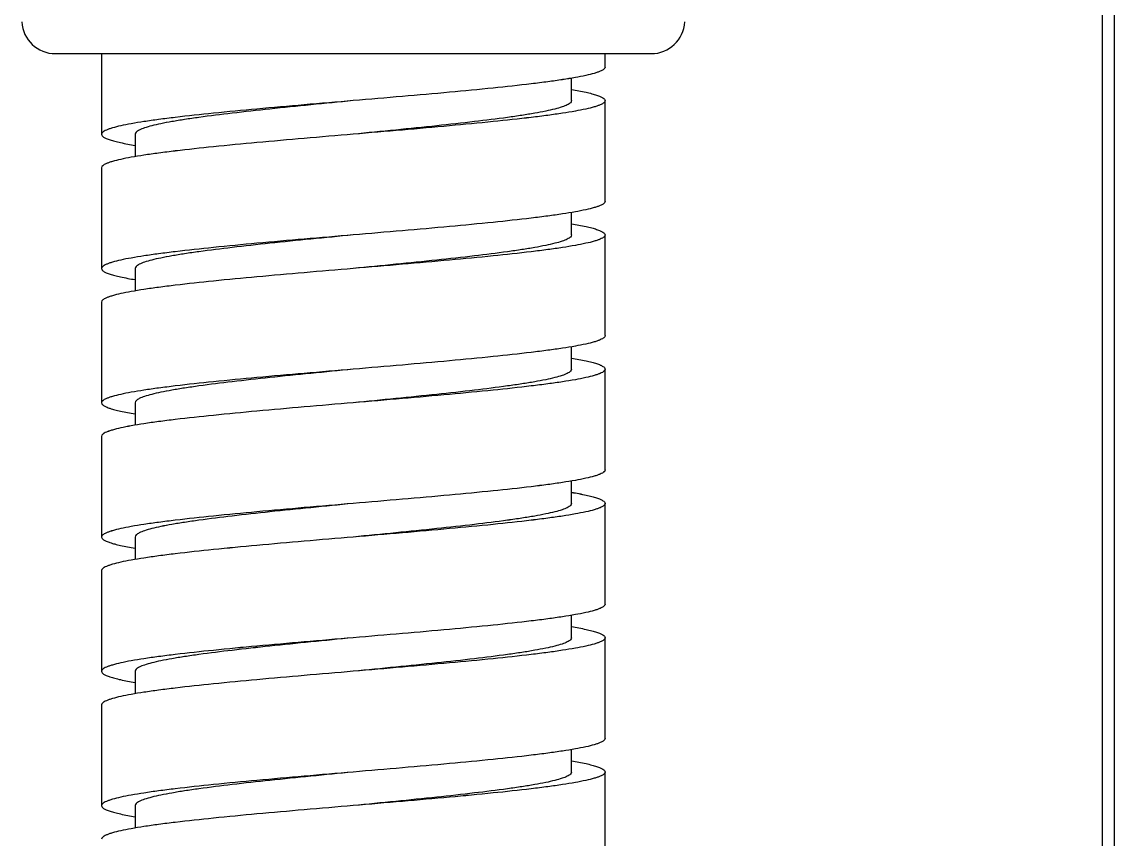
# Model space of a CAD drawing. Header units: millimetres. Extents: x 1236 to 1656, y -100 to 494.
# Drawn here: x 1543.53 to 1550.03, y 101.77 to 106.64 of the extents above; entities that cross this region are included whole.
import ezdxf

# ---------------------------------------------------------------- set-up
doc = ezdxf.new("R2010")
doc.units = ezdxf.units.MM
doc.header["$LTSCALE"] = 0.1

msp = doc.modelspace()

# ---------------------------------------------------------------- linework, layer by layer
for p, q in [((1549.9625, 110.2696), (1549.9625, 73.8794)), ((1550.0334, 110.2982), (1550.0334, 73.8815)), ((1543.7257, 106.4461), (1547.2754, 106.4461)), ((1543.7257, 106.4461), (1547.2754, 106.4461)), ((1544.0005, 106.4461), (1544.0005, 105.9661)), ((1544.0005, 106.4461), (1544.0005, 105.9661)), ((1547.0006, 106.3661), (1547.0006, 106.4461)), ((1547.0006, 106.3661), (1547.0006, 106.4461)), ((1546.8006, 106.1661), (1546.8006, 106.2998)), ((1546.8006, 106.1661), (1546.8006, 106.2998)), ((1547.0006, 105.5661), (1547.0006, 106.1661)), ((1547.0006, 105.5661), (1547.0006, 106.1661)), ((1544.2005, 105.9661), (1544.2005, 105.8324)), ((1544.2005, 105.9661), (1544.2005, 105.8324)), ((1544.0005, 105.7661), (1544.0005, 105.1661)), ((1544.0005, 105.7661), (1544.0005, 105.1661)), ((1546.8006, 105.3661), (1546.8006, 105.4998)), ((1546.8006, 105.3661), (1546.8006, 105.4998)), ((1547.0006, 104.7661), (1547.0006, 105.3661)), ((1547.0006, 104.7661), (1547.0006, 105.3661)), ((1544.2005, 105.1661), (1544.2005, 105.0324)), ((1544.2005, 105.1661), (1544.2005, 105.0324)), ((1544.0005, 104.9661), (1544.0005, 104.3661)), ((1544.0005, 104.9661), (1544.0005, 104.3661)), ((1546.8006, 104.5661), (1546.8006, 104.6998)), ((1546.8006, 104.5661), (1546.8006, 104.6998)), ((1547.0006, 103.9661), (1547.0006, 104.5661)), ((1547.0006, 103.9661), (1547.0006, 104.5661)), ((1544.2005, 104.3661), (1544.2005, 104.2325)), ((1544.2005, 104.3661), (1544.2005, 104.2325)), ((1544.0005, 104.1661), (1544.0005, 103.5661)), ((1544.0005, 104.1661), (1544.0005, 103.5661)), ((1546.8006, 103.7661), (1546.8006, 103.8997)), ((1546.8006, 103.7661), (1546.8006, 103.8997)), ((1547.0006, 103.1661), (1547.0006, 103.7661)), ((1547.0006, 103.1661), (1547.0006, 103.7661)), ((1544.2005, 103.5661), (1544.2005, 103.4325)), ((1544.2005, 103.5661), (1544.2005, 103.4325)), ((1544.0005, 103.3661), (1544.0005, 102.7661)), ((1544.0005, 103.3661), (1544.0005, 102.7661)), ((1546.8006, 102.9661), (1546.8006, 103.0996)), ((1546.8006, 102.9661), (1546.8006, 103.0996)), ((1547.0006, 102.366), (1547.0006, 102.9661)), ((1547.0006, 102.3661), (1547.0006, 102.9661)), ((1544.2005, 102.7661), (1544.2005, 102.6324)), ((1544.2005, 102.7661), (1544.2005, 102.6324)), ((1544.0005, 102.5661), (1544.0005, 101.9661)), ((1544.0005, 102.566), (1544.0005, 101.966)), ((1546.8006, 102.166), (1546.8006, 102.2997)), ((1546.8006, 102.1661), (1546.8006, 102.2997)), ((1547.0006, 101.566), (1547.0006, 102.1661)), ((1547.0006, 101.566), (1547.0006, 102.166)), ((1544.2005, 101.9661), (1544.2005, 101.8323)), ((1544.2005, 101.966), (1544.2005, 101.8323))]:
    msp.add_line(p, q)
for centre, start, end in [((1543.7257, 106.6461), 183, 270), ((1543.7257, 106.6461), 183, 270), ((1547.2754, 106.6461), 270, 357), ((1547.2754, 106.6461), 270, 357)]:
    msp.add_arc(centre, 0.2, start, end)
for points, knots in [([(1547.0006, 106.3661), (1547.0006, 106.3613), (1546.9945, 106.3537), (1546.9836, 106.3467), (1546.9708, 106.3405), (1546.9547, 106.3343), (1546.9263, 106.3255), (1546.8823, 106.3148), (1546.8194, 106.3025), (1546.7439, 106.2902), (1546.6565, 106.2779), (1546.5186, 106.2606), (1546.3234, 106.2395), (1546.0673, 106.2151), (1545.7895, 106.1907), (1545.5981, 106.1744), (1545.5006, 106.1661)], [0, 0, 0, 0, 0.009478, 0.016679, 0.025906, 0.037267, 0.050798, 0.084376, 0.126509, 0.176871, 0.23503, 0.300455, 0.450603, 0.621669, 0.807156, 1, 1, 1, 1]), ([(1547.0006, 106.3661), (1547.0006, 106.3613), (1546.9945, 106.3537), (1546.9837, 106.3467), (1546.9709, 106.3405), (1546.9547, 106.3344), (1546.9263, 106.3255), (1546.8823, 106.3148), (1546.8194, 106.3025), (1546.7439, 106.2903), (1546.6565, 106.2779), (1546.5186, 106.2606), (1546.3234, 106.2396), (1546.0673, 106.2151), (1545.7895, 106.1907), (1545.5981, 106.1744), (1545.5006, 106.1661)], [0, 0, 0, 0, 0.009478, 0.016679, 0.025906, 0.037267, 0.050798, 0.084376, 0.126509, 0.176871, 0.23503, 0.300455, 0.450603, 0.621669, 0.807156, 1, 1, 1, 1]), ([(1546.801, 106.2326), (1546.8299, 106.2276), (1546.8702, 106.2202), (1546.9198, 106.2084), (1546.948, 106.2003), (1546.9706, 106.192), (1546.9885, 106.1834), (1547.0006, 106.1731), (1547.0006, 106.1661)], [0, 0, 0, 0, 0.408111, 0.572355, 0.709475, 0.819371, 0.902677, 1, 1, 1, 1]), ([(1546.801, 106.2326), (1546.8299, 106.2277), (1546.8702, 106.2202), (1546.9198, 106.2084), (1546.948, 106.2003), (1546.9706, 106.192), (1546.9885, 106.1834), (1547.0006, 106.1731), (1547.0006, 106.1661)], [0, 0, 0, 0, 0.408111, 0.572355, 0.709475, 0.819371, 0.902677, 1, 1, 1, 1]), ([(1545.5006, 106.1661), (1545.403, 106.1578), (1545.2116, 106.1416), (1544.9338, 106.1171), (1544.6777, 106.0927), (1544.4825, 106.0717), (1544.3447, 106.0544), (1544.2572, 106.042), (1544.1817, 106.0297), (1544.1189, 106.0175), (1544.0748, 106.0068), (1544.0465, 105.9979), (1544.0303, 105.9918), (1544.0175, 105.9856), (1544.0066, 105.9786), (1544.0005, 105.9709), (1544.0005, 105.9661)], [0, 0, 0, 0, 0.192844, 0.378332, 0.549397, 0.699546, 0.764969, 0.82313, 0.87349, 0.915624, 0.949202, 0.962734, 0.974093, 0.983319, 0.99052, 1, 1, 1, 1]), ([(1545.5006, 106.1661), (1545.403, 106.1579), (1545.2116, 106.1416), (1544.9338, 106.1171), (1544.6777, 106.0927), (1544.4826, 106.0717), (1544.3447, 106.0544), (1544.2572, 106.042), (1544.1817, 106.0297), (1544.1189, 106.0175), (1544.0748, 106.0068), (1544.0465, 105.9979), (1544.0303, 105.9918), (1544.0175, 105.9856), (1544.0067, 105.9786), (1544.0005, 105.9709), (1544.0005, 105.9661)], [0, 0, 0, 0, 0.192844, 0.378332, 0.549397, 0.699546, 0.764969, 0.82313, 0.87349, 0.915624, 0.949202, 0.962734, 0.974093, 0.983319, 0.99052, 1, 1, 1, 1]), ([(1545.5006, 106.1661), (1545.416, 106.1578), (1545.2501, 106.1416), (1545.0093, 106.1171), (1544.7874, 106.0927), (1544.6182, 106.0716), (1544.4987, 106.0543), (1544.4229, 106.042), (1544.3575, 106.0297), (1544.303, 106.0175), (1544.2599, 106.0053), (1544.2316, 105.9947), (1544.2152, 105.9855), (1544.2055, 105.9783), (1544.2005, 105.9708), (1544.2005, 105.9661)], [0, 0, 0, 0, 0.192224, 0.377133, 0.547704, 0.697485, 0.762794, 0.820884, 0.871248, 0.913454, 0.947218, 0.972426, 0.981911, 0.989457, 1, 1, 1, 1]), ([(1545.5006, 106.1661), (1545.416, 106.1579), (1545.2502, 106.1416), (1545.0093, 106.1171), (1544.7874, 106.0927), (1544.6182, 106.0717), (1544.4988, 106.0544), (1544.423, 106.042), (1544.3575, 106.0297), (1544.303, 106.0175), (1544.26, 106.0053), (1544.2316, 105.9947), (1544.2152, 105.9855), (1544.2055, 105.9783), (1544.2006, 105.9708), (1544.2005, 105.9661)], [0, 0, 0, 0, 0.192224, 0.377133, 0.547704, 0.697485, 0.762794, 0.820884, 0.871248, 0.913454, 0.947218, 0.972426, 0.981911, 0.989457, 1, 1, 1, 1]), ([(1547.0006, 106.1661), (1547.0006, 106.1613), (1546.9945, 106.1536), (1546.9836, 106.1467), (1546.9708, 106.1405), (1546.9547, 106.1343), (1546.9263, 106.1254), (1546.8823, 106.1148), (1546.8194, 106.1025), (1546.7439, 106.0902), (1546.6565, 106.0779), (1546.5186, 106.0606), (1546.3234, 106.0395), (1546.0673, 106.0151), (1545.7895, 105.9906), (1545.5981, 105.9744), (1545.5006, 105.9661)], [0, 0, 0, 0, 0.009478, 0.01668, 0.025909, 0.037267, 0.050796, 0.084378, 0.126508, 0.176873, 0.235029, 0.300456, 0.450603, 0.621668, 0.807156, 1, 1, 1, 1]), ([(1546.8006, 106.1661), (1546.8006, 106.1615), (1546.7956, 106.1539), (1546.786, 106.1467), (1546.7696, 106.1375), (1546.7412, 106.1269), (1546.6981, 106.1148), (1546.6436, 106.1026), (1546.5782, 106.0902), (1546.5024, 106.0779), (1546.3829, 106.0606), (1546.2138, 106.0396), (1545.9918, 106.0151), (1545.751, 105.9906), (1545.5851, 105.9744), (1545.5006, 105.9661)], [0, 0, 0, 0, 0.010546, 0.01809, 0.027572, 0.052785, 0.086544, 0.128755, 0.179114, 0.237209, 0.302514, 0.452296, 0.622867, 0.807776, 1, 1, 1, 1]), ([(1547.0006, 106.1661), (1547.0006, 106.1613), (1546.9945, 106.1536), (1546.9836, 106.1467), (1546.9709, 106.1405), (1546.9547, 106.1344), (1546.9263, 106.1255), (1546.8823, 106.1148), (1546.8194, 106.1025), (1546.7439, 106.0903), (1546.6565, 106.0779), (1546.5186, 106.0606), (1546.3234, 106.0396), (1546.0673, 106.0151), (1545.7895, 105.9907), (1545.5981, 105.9744), (1545.5006, 105.9661)], [0, 0, 0, 0, 0.009478, 0.01668, 0.025909, 0.037267, 0.050796, 0.084378, 0.126508, 0.176873, 0.235029, 0.300456, 0.450603, 0.621668, 0.807156, 1, 1, 1, 1]), ([(1546.8006, 106.1661), (1546.8006, 106.1615), (1546.7956, 106.1539), (1546.786, 106.1467), (1546.7696, 106.1376), (1546.7412, 106.1269), (1546.6981, 106.1148), (1546.6436, 106.1026), (1546.5782, 106.0903), (1546.5024, 106.0779), (1546.3829, 106.0606), (1546.2138, 106.0396), (1545.9918, 106.0151), (1545.751, 105.9907), (1545.5851, 105.9744), (1545.5006, 105.9661)], [0, 0, 0, 0, 0.010546, 0.01809, 0.027572, 0.052785, 0.086544, 0.128755, 0.179114, 0.237209, 0.302514, 0.452296, 0.622867, 0.807776, 1, 1, 1, 1]), ([(1544.0005, 105.9661), (1544.0005, 105.9591), (1544.0126, 105.9489), (1544.0306, 105.9403), (1544.0531, 105.932), (1544.0813, 105.9239), (1544.1308, 105.9121), (1544.1712, 105.9046), (1544.2, 105.8997)], [0, 0, 0, 0, 0.097335, 0.180651, 0.290566, 0.427652, 0.591913, 1, 1, 1, 1]), ([(1545.5006, 105.9661), (1545.403, 105.9578), (1545.2116, 105.9416), (1544.9338, 105.9171), (1544.6777, 105.8927), (1544.4825, 105.8716), (1544.3447, 105.8543), (1544.2572, 105.842), (1544.1817, 105.8297), (1544.1189, 105.8175), (1544.0748, 105.8068), (1544.0465, 105.7979), (1544.0303, 105.7918), (1544.0175, 105.7855), (1544.0066, 105.7786), (1544.0005, 105.7709), (1544.0005, 105.7661)], [0, 0, 0, 0, 0.192844, 0.378332, 0.549397, 0.699544, 0.764971, 0.823127, 0.873492, 0.915622, 0.949204, 0.962733, 0.974091, 0.98332, 0.990522, 1, 1, 1, 1]), ([(1544.0005, 105.9661), (1544.0005, 105.9592), (1544.0126, 105.9489), (1544.0306, 105.9403), (1544.0531, 105.932), (1544.0813, 105.9239), (1544.1309, 105.9121), (1544.1712, 105.9046), (1544.2, 105.8997)], [0, 0, 0, 0, 0.097335, 0.180651, 0.290566, 0.427652, 0.591913, 1, 1, 1, 1]), ([(1545.5006, 105.9661), (1545.403, 105.9579), (1545.2116, 105.9416), (1544.9338, 105.9171), (1544.6777, 105.8927), (1544.4826, 105.8717), (1544.3447, 105.8544), (1544.2572, 105.842), (1544.1817, 105.8297), (1544.1189, 105.8175), (1544.0748, 105.8068), (1544.0465, 105.7979), (1544.0303, 105.7918), (1544.0175, 105.7856), (1544.0066, 105.7786), (1544.0005, 105.7709), (1544.0005, 105.7661)], [0, 0, 0, 0, 0.192844, 0.378332, 0.549397, 0.699544, 0.764971, 0.823127, 0.873492, 0.915622, 0.949204, 0.962733, 0.974091, 0.98332, 0.990522, 1, 1, 1, 1]), ([(1547.0006, 105.5661), (1547.0006, 105.5613), (1546.9945, 105.5536), (1546.9836, 105.5467), (1546.9708, 105.5404), (1546.9547, 105.5343), (1546.9263, 105.5254), (1546.8823, 105.5148), (1546.8194, 105.5025), (1546.7439, 105.4902), (1546.6565, 105.4779), (1546.5186, 105.4606), (1546.3234, 105.4395), (1546.0673, 105.4151), (1545.7895, 105.3906), (1545.5981, 105.3744), (1545.5006, 105.3661)], [0, 0, 0, 0, 0.009478, 0.01668, 0.025909, 0.037267, 0.050796, 0.084378, 0.126508, 0.176873, 0.235029, 0.300456, 0.450603, 0.621668, 0.807156, 1, 1, 1, 1]), ([(1547.0006, 105.5661), (1547.0006, 105.5613), (1546.9945, 105.5536), (1546.9836, 105.5467), (1546.9709, 105.5405), (1546.9547, 105.5343), (1546.9263, 105.5254), (1546.8823, 105.5148), (1546.8194, 105.5025), (1546.7439, 105.4902), (1546.6565, 105.4779), (1546.5186, 105.4606), (1546.3234, 105.4395), (1546.0673, 105.4151), (1545.7895, 105.3906), (1545.5981, 105.3744), (1545.5006, 105.3661)], [0, 0, 0, 0, 0.009478, 0.01668, 0.025909, 0.037267, 0.050796, 0.084378, 0.126508, 0.176873, 0.235029, 0.300456, 0.450603, 0.621668, 0.807156, 1, 1, 1, 1]), ([(1546.8011, 105.4325), (1546.83, 105.4276), (1546.8703, 105.4201), (1546.9198, 105.4083), (1546.948, 105.4003), (1546.9706, 105.392), (1546.9885, 105.3833), (1547.0006, 105.3731), (1547.0006, 105.3661)], [0, 0, 0, 0, 0.408087, 0.572348, 0.709434, 0.819349, 0.902665, 1, 1, 1, 1]), ([(1546.8011, 105.4325), (1546.83, 105.4276), (1546.8703, 105.4202), (1546.9198, 105.4083), (1546.948, 105.4003), (1546.9706, 105.392), (1546.9885, 105.3833), (1547.0006, 105.3731), (1547.0006, 105.3661)], [0, 0, 0, 0, 0.408087, 0.572348, 0.709434, 0.819349, 0.902665, 1, 1, 1, 1]), ([(1545.5006, 105.3661), (1545.403, 105.3578), (1545.2116, 105.3416), (1544.9338, 105.3171), (1544.6777, 105.2927), (1544.4825, 105.2716), (1544.3447, 105.2543), (1544.2572, 105.242), (1544.1817, 105.2297), (1544.1189, 105.2175), (1544.0748, 105.2068), (1544.0465, 105.1979), (1544.0303, 105.1918), (1544.0175, 105.1855), (1544.0066, 105.1786), (1544.0005, 105.1709), (1544.0005, 105.1661)], [0, 0, 0, 0, 0.192844, 0.378332, 0.549397, 0.699544, 0.764971, 0.823127, 0.873492, 0.915622, 0.949204, 0.962733, 0.974091, 0.98332, 0.990522, 1, 1, 1, 1]), ([(1545.5006, 105.3661), (1545.403, 105.3578), (1545.2116, 105.3416), (1544.9338, 105.3171), (1544.6777, 105.2927), (1544.4826, 105.2716), (1544.3447, 105.2543), (1544.2572, 105.242), (1544.1817, 105.2297), (1544.1189, 105.2175), (1544.0748, 105.2068), (1544.0465, 105.1979), (1544.0303, 105.1918), (1544.0175, 105.1855), (1544.0066, 105.1786), (1544.0005, 105.1709), (1544.0005, 105.1661)], [0, 0, 0, 0, 0.192844, 0.378332, 0.549397, 0.699544, 0.764971, 0.823127, 0.873492, 0.915622, 0.949204, 0.962733, 0.974091, 0.98332, 0.990522, 1, 1, 1, 1]), ([(1545.5006, 105.3661), (1545.416, 105.3578), (1545.2501, 105.3416), (1545.0093, 105.3171), (1544.7874, 105.2927), (1544.6182, 105.2716), (1544.4987, 105.2543), (1544.4229, 105.242), (1544.3575, 105.2297), (1544.303, 105.2175), (1544.2599, 105.2053), (1544.2316, 105.1947), (1544.2152, 105.1855), (1544.2055, 105.1783), (1544.2005, 105.1708), (1544.2005, 105.1661)], [0, 0, 0, 0, 0.192224, 0.377133, 0.547703, 0.697485, 0.762794, 0.820884, 0.871247, 0.913454, 0.947217, 0.972426, 0.981911, 0.989456, 1, 1, 1, 1]), ([(1545.5006, 105.3661), (1545.416, 105.3578), (1545.2502, 105.3416), (1545.0093, 105.3171), (1544.7874, 105.2927), (1544.6182, 105.2716), (1544.4988, 105.2543), (1544.423, 105.242), (1544.3575, 105.2297), (1544.303, 105.2175), (1544.26, 105.2053), (1544.2316, 105.1947), (1544.2152, 105.1855), (1544.2055, 105.1783), (1544.2006, 105.1708), (1544.2005, 105.1661)], [0, 0, 0, 0, 0.192224, 0.377133, 0.547703, 0.697485, 0.762794, 0.820884, 0.871247, 0.913454, 0.947217, 0.972426, 0.981911, 0.989456, 1, 1, 1, 1]), ([(1547.0006, 105.3661), (1547.0006, 105.3613), (1546.9945, 105.3536), (1546.9836, 105.3467), (1546.9708, 105.3404), (1546.9547, 105.3343), (1546.9263, 105.3254), (1546.8823, 105.3147), (1546.8194, 105.3025), (1546.7439, 105.2902), (1546.6565, 105.2779), (1546.5186, 105.2606), (1546.3234, 105.2395), (1546.0673, 105.2151), (1545.7895, 105.1906), (1545.5981, 105.1744), (1545.5006, 105.1661)], [0, 0, 0, 0, 0.00948, 0.016681, 0.025907, 0.037266, 0.050798, 0.084376, 0.12651, 0.17687, 0.235031, 0.300454, 0.450603, 0.621668, 0.807156, 1, 1, 1, 1]), ([(1546.8006, 105.3661), (1546.8006, 105.3614), (1546.7956, 105.3539), (1546.786, 105.3467), (1546.7696, 105.3375), (1546.7412, 105.3269), (1546.6981, 105.3147), (1546.6436, 105.3025), (1546.5782, 105.2902), (1546.5024, 105.2779), (1546.3829, 105.2606), (1546.2138, 105.2395), (1545.9918, 105.2151), (1545.751, 105.1906), (1545.5851, 105.1744), (1545.5006, 105.1661)], [0, 0, 0, 0, 0.010546, 0.018089, 0.027572, 0.052785, 0.086545, 0.128755, 0.179115, 0.237208, 0.302514, 0.452296, 0.622867, 0.807776, 1, 1, 1, 1]), ([(1547.0006, 105.3661), (1547.0006, 105.3613), (1546.9945, 105.3536), (1546.9836, 105.3467), (1546.9709, 105.3405), (1546.9547, 105.3343), (1546.9263, 105.3254), (1546.8823, 105.3148), (1546.8194, 105.3025), (1546.7439, 105.2902), (1546.6565, 105.2779), (1546.5186, 105.2606), (1546.3234, 105.2395), (1546.0673, 105.2151), (1545.7895, 105.1906), (1545.5981, 105.1744), (1545.5006, 105.1661)], [0, 0, 0, 0, 0.00948, 0.016681, 0.025907, 0.037266, 0.050798, 0.084376, 0.12651, 0.17687, 0.235031, 0.300454, 0.450603, 0.621668, 0.807156, 1, 1, 1, 1]), ([(1546.8006, 105.3661), (1546.8006, 105.3615), (1546.7956, 105.3539), (1546.786, 105.3467), (1546.7696, 105.3375), (1546.7412, 105.3269), (1546.6981, 105.3147), (1546.6436, 105.3025), (1546.5782, 105.2902), (1546.5024, 105.2779), (1546.3829, 105.2606), (1546.2138, 105.2395), (1545.9918, 105.2151), (1545.751, 105.1906), (1545.5851, 105.1744), (1545.5006, 105.1661)], [0, 0, 0, 0, 0.010546, 0.018089, 0.027572, 0.052785, 0.086545, 0.128755, 0.179115, 0.237208, 0.302514, 0.452296, 0.622867, 0.807776, 1, 1, 1, 1]), ([(1544.0005, 105.1661), (1544.0005, 105.1591), (1544.0126, 105.1489), (1544.0306, 105.1402), (1544.0531, 105.1319), (1544.0814, 105.1239), (1544.1309, 105.112), (1544.1713, 105.1046), (1544.2001, 105.0997)], [0, 0, 0, 0, 0.097323, 0.180629, 0.290525, 0.427645, 0.591889, 1, 1, 1, 1]), ([(1545.5006, 105.1661), (1545.403, 105.1578), (1545.2116, 105.1416), (1544.9338, 105.1171), (1544.6777, 105.0927), (1544.4825, 105.0716), (1544.3447, 105.0543), (1544.2572, 105.042), (1544.1817, 105.0297), (1544.1189, 105.0175), (1544.0748, 105.0068), (1544.0465, 104.9979), (1544.0303, 104.9918), (1544.0175, 104.9855), (1544.0066, 104.9786), (1544.0005, 104.9709), (1544.0005, 104.9661)], [0, 0, 0, 0, 0.192844, 0.378331, 0.549396, 0.699544, 0.76497, 0.823128, 0.87349, 0.915623, 0.949202, 0.962732, 0.974093, 0.98332, 0.990519, 1, 1, 1, 1]), ([(1544.0005, 105.1661), (1544.0005, 105.1591), (1544.0126, 105.1489), (1544.0306, 105.1402), (1544.0531, 105.1319), (1544.0814, 105.1239), (1544.1309, 105.1121), (1544.1713, 105.1046), (1544.2001, 105.0997)], [0, 0, 0, 0, 0.097323, 0.180629, 0.290525, 0.427645, 0.591889, 1, 1, 1, 1]), ([(1545.5006, 105.1661), (1545.403, 105.1578), (1545.2116, 105.1416), (1544.9338, 105.1171), (1544.6777, 105.0927), (1544.4826, 105.0716), (1544.3447, 105.0543), (1544.2572, 105.042), (1544.1817, 105.0297), (1544.1189, 105.0175), (1544.0748, 105.0068), (1544.0465, 104.9979), (1544.0303, 104.9918), (1544.0175, 104.9855), (1544.0067, 104.9786), (1544.0005, 104.9709), (1544.0005, 104.9661)], [0, 0, 0, 0, 0.192844, 0.378331, 0.549396, 0.699544, 0.76497, 0.823128, 0.87349, 0.915623, 0.949202, 0.962732, 0.974093, 0.98332, 0.990519, 1, 1, 1, 1]), ([(1547.0006, 104.7661), (1547.0006, 104.7613), (1546.9945, 104.7536), (1546.9836, 104.7467), (1546.9708, 104.7404), (1546.9547, 104.7343), (1546.9263, 104.7254), (1546.8823, 104.7147), (1546.8194, 104.7025), (1546.7439, 104.6902), (1546.6565, 104.6779), (1546.5186, 104.6606), (1546.3234, 104.6395), (1546.0673, 104.6151), (1545.7895, 104.5906), (1545.5981, 104.5744), (1545.5006, 104.5661)], [0, 0, 0, 0, 0.00948, 0.016681, 0.025907, 0.037266, 0.050798, 0.084376, 0.12651, 0.17687, 0.235031, 0.300454, 0.450603, 0.621668, 0.807156, 1, 1, 1, 1]), ([(1547.0006, 104.7661), (1547.0006, 104.7613), (1546.9945, 104.7536), (1546.9836, 104.7467), (1546.9709, 104.7404), (1546.9547, 104.7343), (1546.9263, 104.7254), (1546.8823, 104.7147), (1546.8194, 104.7025), (1546.7439, 104.6902), (1546.6565, 104.6779), (1546.5186, 104.6606), (1546.3234, 104.6395), (1546.0673, 104.6151), (1545.7895, 104.5906), (1545.5981, 104.5744), (1545.5006, 104.5661)], [0, 0, 0, 0, 0.00948, 0.016681, 0.025907, 0.037266, 0.050798, 0.084376, 0.12651, 0.17687, 0.235031, 0.300454, 0.450603, 0.621668, 0.807156, 1, 1, 1, 1]), ([(1546.8017, 104.6324), (1546.8305, 104.6275), (1546.8707, 104.6201), (1546.92, 104.6082), (1546.9482, 104.6002), (1546.9707, 104.5919), (1546.9886, 104.5833), (1547.0006, 104.5731), (1547.0006, 104.5661)], [0, 0, 0, 0, 0.40807, 0.57228, 0.709377, 0.819286, 0.902585, 1, 1, 1, 1]), ([(1546.8017, 104.6324), (1546.8305, 104.6275), (1546.8707, 104.6201), (1546.9201, 104.6083), (1546.9482, 104.6002), (1546.9707, 104.5919), (1546.9886, 104.5833), (1547.0006, 104.5731), (1547.0006, 104.5661)], [0, 0, 0, 0, 0.40807, 0.57228, 0.709377, 0.819286, 0.902585, 1, 1, 1, 1]), ([(1545.5006, 104.5661), (1545.403, 104.5578), (1545.2116, 104.5416), (1544.9338, 104.5171), (1544.6777, 104.4927), (1544.4825, 104.4716), (1544.3447, 104.4543), (1544.2572, 104.442), (1544.1817, 104.4297), (1544.1189, 104.4174), (1544.0748, 104.4068), (1544.0465, 104.3979), (1544.0303, 104.3918), (1544.0175, 104.3855), (1544.0066, 104.3786), (1544.0005, 104.3709), (1544.0005, 104.3661)], [0, 0, 0, 0, 0.192844, 0.378331, 0.549396, 0.699544, 0.76497, 0.823128, 0.87349, 0.915623, 0.949202, 0.962732, 0.974093, 0.98332, 0.990519, 1, 1, 1, 1]), ([(1545.5006, 104.5661), (1545.403, 104.5578), (1545.2116, 104.5416), (1544.9338, 104.5171), (1544.6777, 104.4927), (1544.4826, 104.4716), (1544.3447, 104.4543), (1544.2572, 104.442), (1544.1817, 104.4297), (1544.1189, 104.4175), (1544.0748, 104.4068), (1544.0465, 104.3979), (1544.0303, 104.3918), (1544.0175, 104.3855), (1544.0067, 104.3786), (1544.0005, 104.3709), (1544.0005, 104.3661)], [0, 0, 0, 0, 0.192844, 0.378331, 0.549396, 0.699544, 0.76497, 0.823128, 0.87349, 0.915623, 0.949202, 0.962732, 0.974093, 0.98332, 0.990519, 1, 1, 1, 1]), ([(1545.5006, 104.5661), (1545.416, 104.5578), (1545.2501, 104.5416), (1545.0093, 104.5171), (1544.7874, 104.4927), (1544.6182, 104.4716), (1544.4987, 104.4543), (1544.4229, 104.442), (1544.3575, 104.4297), (1544.303, 104.4175), (1544.2599, 104.4053), (1544.2316, 104.3947), (1544.2152, 104.3855), (1544.2055, 104.3783), (1544.2005, 104.3707), (1544.2005, 104.3661)], [0, 0, 0, 0, 0.192224, 0.377133, 0.547703, 0.697485, 0.762793, 0.820884, 0.871247, 0.913454, 0.947217, 0.972427, 0.981911, 0.989456, 1, 1, 1, 1]), ([(1545.5006, 104.5661), (1545.416, 104.5578), (1545.2502, 104.5416), (1545.0093, 104.5171), (1544.7874, 104.4927), (1544.6182, 104.4716), (1544.4988, 104.4543), (1544.423, 104.442), (1544.3575, 104.4297), (1544.303, 104.4175), (1544.26, 104.4053), (1544.2316, 104.3947), (1544.2152, 104.3855), (1544.2055, 104.3783), (1544.2006, 104.3708), (1544.2005, 104.3661)], [0, 0, 0, 0, 0.192224, 0.377133, 0.547703, 0.697485, 0.762793, 0.820884, 0.871247, 0.913454, 0.947217, 0.972427, 0.981911, 0.989456, 1, 1, 1, 1]), ([(1547.0006, 104.5661), (1547.0006, 104.5613), (1546.9945, 104.5536), (1546.9836, 104.5467), (1546.9708, 104.5404), (1546.9547, 104.5343), (1546.9263, 104.5254), (1546.8823, 104.5147), (1546.8194, 104.5025), (1546.7439, 104.4902), (1546.6565, 104.4779), (1546.5186, 104.4606), (1546.3234, 104.4395), (1546.0673, 104.4151), (1545.7895, 104.3906), (1545.5981, 104.3744), (1545.5006, 104.3661)], [0, 0, 0, 0, 0.009479, 0.016679, 0.025908, 0.037268, 0.050797, 0.084378, 0.126508, 0.176873, 0.235029, 0.300456, 0.450604, 0.621669, 0.807156, 1, 1, 1, 1]), ([(1546.8006, 104.5661), (1546.8006, 104.5614), (1546.7956, 104.5539), (1546.786, 104.5467), (1546.7696, 104.5375), (1546.7412, 104.5269), (1546.6981, 104.5147), (1546.6436, 104.5025), (1546.5782, 104.4902), (1546.5024, 104.4779), (1546.3829, 104.4606), (1546.2138, 104.4395), (1545.9918, 104.4151), (1545.751, 104.3906), (1545.5851, 104.3744), (1545.5006, 104.3661)], [0, 0, 0, 0, 0.010545, 0.018089, 0.027573, 0.052784, 0.086545, 0.128754, 0.179115, 0.237207, 0.302515, 0.452296, 0.622867, 0.807776, 1, 1, 1, 1]), ([(1547.0006, 104.5661), (1547.0006, 104.5613), (1546.9945, 104.5536), (1546.9837, 104.5467), (1546.9709, 104.5404), (1546.9547, 104.5343), (1546.9263, 104.5254), (1546.8823, 104.5147), (1546.8194, 104.5025), (1546.7439, 104.4902), (1546.6565, 104.4779), (1546.5186, 104.4606), (1546.3234, 104.4395), (1546.0673, 104.4151), (1545.7895, 104.3906), (1545.5981, 104.3744), (1545.5006, 104.3661)], [0, 0, 0, 0, 0.009479, 0.016679, 0.025908, 0.037268, 0.050797, 0.084378, 0.126508, 0.176873, 0.235029, 0.300456, 0.450604, 0.621669, 0.807156, 1, 1, 1, 1]), ([(1546.8006, 104.5661), (1546.8006, 104.5614), (1546.7956, 104.5539), (1546.786, 104.5467), (1546.7696, 104.5375), (1546.7412, 104.5269), (1546.6981, 104.5147), (1546.6436, 104.5025), (1546.5782, 104.4902), (1546.5024, 104.4779), (1546.3829, 104.4606), (1546.2138, 104.4395), (1545.9918, 104.4151), (1545.751, 104.3906), (1545.5851, 104.3744), (1545.5006, 104.3661)], [0, 0, 0, 0, 0.010545, 0.018089, 0.027573, 0.052784, 0.086545, 0.128754, 0.179115, 0.237207, 0.302515, 0.452296, 0.622867, 0.807776, 1, 1, 1, 1]), ([(1544.0005, 104.3661), (1544.0005, 104.3591), (1544.0125, 104.3489), (1544.0305, 104.3403), (1544.0529, 104.332), (1544.0811, 104.3239), (1544.1304, 104.3121), (1544.1707, 104.3047), (1544.1994, 104.2998)], [0, 0, 0, 0, 0.097415, 0.180718, 0.290638, 0.427718, 0.59194, 1, 1, 1, 1]), ([(1545.5006, 104.3661), (1545.403, 104.3578), (1545.2116, 104.3416), (1544.9338, 104.3171), (1544.6777, 104.2927), (1544.4825, 104.2716), (1544.3447, 104.2543), (1544.2572, 104.242), (1544.1817, 104.2297), (1544.1189, 104.2174), (1544.0748, 104.2068), (1544.0465, 104.1979), (1544.0303, 104.1917), (1544.0175, 104.1855), (1544.0066, 104.1786), (1544.0005, 104.1709), (1544.0005, 104.1661)], [0, 0, 0, 0, 0.192844, 0.378332, 0.549398, 0.699546, 0.76497, 0.823129, 0.873491, 0.915623, 0.949204, 0.962735, 0.974092, 0.983319, 0.990522, 1, 1, 1, 1]), ([(1544.0005, 104.3661), (1544.0005, 104.3591), (1544.0126, 104.3489), (1544.0305, 104.3403), (1544.0529, 104.332), (1544.0811, 104.3239), (1544.1305, 104.3121), (1544.1707, 104.3047), (1544.1994, 104.2998)], [0, 0, 0, 0, 0.097415, 0.180718, 0.290638, 0.427718, 0.59194, 1, 1, 1, 1]), ([(1545.5006, 104.3661), (1545.403, 104.3578), (1545.2116, 104.3416), (1544.9338, 104.3171), (1544.6777, 104.2927), (1544.4826, 104.2716), (1544.3447, 104.2543), (1544.2572, 104.242), (1544.1817, 104.2297), (1544.1189, 104.2175), (1544.0748, 104.2068), (1544.0465, 104.1979), (1544.0303, 104.1918), (1544.0175, 104.1855), (1544.0067, 104.1786), (1544.0005, 104.1709), (1544.0005, 104.1661)], [0, 0, 0, 0, 0.192844, 0.378332, 0.549398, 0.699546, 0.76497, 0.823129, 0.873491, 0.915623, 0.949204, 0.962735, 0.974092, 0.983319, 0.990522, 1, 1, 1, 1]), ([(1547.0006, 103.9661), (1547.0006, 103.9613), (1546.9945, 103.9536), (1546.9836, 103.9466), (1546.9708, 103.9404), (1546.9547, 103.9343), (1546.9263, 103.9254), (1546.8823, 103.9147), (1546.8194, 103.9025), (1546.7439, 103.8902), (1546.6565, 103.8778), (1546.5186, 103.8605), (1546.3234, 103.8395), (1546.0673, 103.8151), (1545.7895, 103.7906), (1545.5981, 103.7744), (1545.5006, 103.7661)], [0, 0, 0, 0, 0.009479, 0.016679, 0.025908, 0.037268, 0.050797, 0.084378, 0.126508, 0.176873, 0.235029, 0.300456, 0.450604, 0.621669, 0.807156, 1, 1, 1, 1]), ([(1547.0006, 103.9661), (1547.0006, 103.9613), (1546.9945, 103.9536), (1546.9837, 103.9467), (1546.9709, 103.9404), (1546.9547, 103.9343), (1546.9263, 103.9254), (1546.8823, 103.9147), (1546.8194, 103.9025), (1546.7439, 103.8902), (1546.6565, 103.8779), (1546.5186, 103.8606), (1546.3234, 103.8395), (1546.0673, 103.8151), (1545.7895, 103.7906), (1545.5981, 103.7744), (1545.5006, 103.7661)], [0, 0, 0, 0, 0.009479, 0.016679, 0.025908, 0.037268, 0.050797, 0.084378, 0.126508, 0.176873, 0.235029, 0.300456, 0.450604, 0.621669, 0.807156, 1, 1, 1, 1]), ([(1546.8019, 103.8323), (1546.8307, 103.8274), (1546.8708, 103.82), (1546.9201, 103.8082), (1546.9483, 103.8002), (1546.9707, 103.7919), (1546.9886, 103.7833), (1547.0006, 103.773), (1547.0006, 103.7661)], [0, 0, 0, 0, 0.408036, 0.57227, 0.709354, 0.819245, 0.902576, 1, 1, 1, 1]), ([(1546.802, 103.8324), (1546.8307, 103.8275), (1546.8708, 103.82), (1546.9201, 103.8082), (1546.9483, 103.8002), (1546.9707, 103.7919), (1546.9886, 103.7833), (1547.0006, 103.773), (1547.0006, 103.7661)], [0, 0, 0, 0, 0.408036, 0.57227, 0.709354, 0.819245, 0.902576, 1, 1, 1, 1]), ([(1545.5006, 103.7661), (1545.403, 103.7578), (1545.2116, 103.7415), (1544.9338, 103.7171), (1544.6777, 103.6926), (1544.4825, 103.6716), (1544.3447, 103.6543), (1544.2572, 103.642), (1544.1817, 103.6297), (1544.1189, 103.6174), (1544.0748, 103.6067), (1544.0465, 103.5978), (1544.0303, 103.5917), (1544.0175, 103.5855), (1544.0066, 103.5786), (1544.0005, 103.5709), (1544.0005, 103.5661)], [0, 0, 0, 0, 0.192844, 0.378332, 0.549398, 0.699546, 0.76497, 0.823129, 0.873491, 0.915623, 0.949204, 0.962735, 0.974092, 0.983319, 0.990522, 1, 1, 1, 1]), ([(1545.5006, 103.7661), (1545.403, 103.7578), (1545.2116, 103.7416), (1544.9338, 103.7171), (1544.6777, 103.6927), (1544.4826, 103.6716), (1544.3447, 103.6543), (1544.2572, 103.642), (1544.1817, 103.6297), (1544.1189, 103.6174), (1544.0748, 103.6068), (1544.0465, 103.5979), (1544.0303, 103.5917), (1544.0175, 103.5855), (1544.0067, 103.5786), (1544.0005, 103.5709), (1544.0005, 103.5661)], [0, 0, 0, 0, 0.192844, 0.378332, 0.549398, 0.699546, 0.76497, 0.823129, 0.873491, 0.915623, 0.949204, 0.962735, 0.974092, 0.983319, 0.990522, 1, 1, 1, 1]), ([(1545.5006, 103.7661), (1545.416, 103.7578), (1545.2501, 103.7415), (1545.0093, 103.7171), (1544.7874, 103.6926), (1544.6182, 103.6716), (1544.4987, 103.6543), (1544.4229, 103.6419), (1544.3575, 103.6296), (1544.303, 103.6174), (1544.2599, 103.6053), (1544.2316, 103.5946), (1544.2152, 103.5855), (1544.2055, 103.5783), (1544.2005, 103.5707), (1544.2005, 103.5661)], [0, 0, 0, 0, 0.192224, 0.377133, 0.547704, 0.697485, 0.762793, 0.820885, 0.871246, 0.913455, 0.947216, 0.972427, 0.981911, 0.989455, 1, 1, 1, 1]), ([(1545.5006, 103.7661), (1545.416, 103.7578), (1545.2502, 103.7416), (1545.0093, 103.7171), (1544.7874, 103.6927), (1544.6182, 103.6716), (1544.4988, 103.6543), (1544.423, 103.642), (1544.3575, 103.6297), (1544.303, 103.6175), (1544.26, 103.6053), (1544.2316, 103.5947), (1544.2152, 103.5855), (1544.2055, 103.5783), (1544.2005, 103.5707), (1544.2005, 103.5661)], [0, 0, 0, 0, 0.192224, 0.377133, 0.547704, 0.697485, 0.762793, 0.820885, 0.871246, 0.913455, 0.947216, 0.972427, 0.981911, 0.989455, 1, 1, 1, 1]), ([(1547.0006, 103.7661), (1547.0006, 103.7613), (1546.9945, 103.7536), (1546.9836, 103.7466), (1546.9708, 103.7404), (1546.9547, 103.7343), (1546.9263, 103.7254), (1546.8823, 103.7147), (1546.8194, 103.7025), (1546.7439, 103.6902), (1546.6565, 103.6778), (1546.5186, 103.6605), (1546.3234, 103.6395), (1546.0673, 103.6151), (1545.7895, 103.5906), (1545.5981, 103.5743), (1545.5006, 103.5661)], [0, 0, 0, 0, 0.009478, 0.016681, 0.025908, 0.037265, 0.050796, 0.084377, 0.126509, 0.176871, 0.23503, 0.300454, 0.450602, 0.621668, 0.807156, 1, 1, 1, 1]), ([(1546.8006, 103.7661), (1546.8006, 103.7614), (1546.7956, 103.7539), (1546.786, 103.7467), (1546.7696, 103.7375), (1546.7412, 103.7269), (1546.6981, 103.7147), (1546.6436, 103.7025), (1546.5782, 103.6902), (1546.5024, 103.6778), (1546.3829, 103.6605), (1546.2138, 103.6395), (1545.9918, 103.6151), (1545.751, 103.5906), (1545.5851, 103.5743), (1545.5006, 103.5661)], [0, 0, 0, 0, 0.010544, 0.018089, 0.027573, 0.052783, 0.086546, 0.128753, 0.179116, 0.237207, 0.302515, 0.452297, 0.622867, 0.807776, 1, 1, 1, 1]), ([(1547.0006, 103.7661), (1547.0006, 103.7613), (1546.9945, 103.7536), (1546.9836, 103.7467), (1546.9709, 103.7404), (1546.9547, 103.7343), (1546.9263, 103.7254), (1546.8823, 103.7147), (1546.8194, 103.7025), (1546.7439, 103.6902), (1546.6565, 103.6779), (1546.5186, 103.6606), (1546.3234, 103.6395), (1546.0673, 103.6151), (1545.7895, 103.5906), (1545.5981, 103.5744), (1545.5006, 103.5661)], [0, 0, 0, 0, 0.009478, 0.016681, 0.025908, 0.037265, 0.050796, 0.084377, 0.126509, 0.176871, 0.23503, 0.300454, 0.450602, 0.621668, 0.807156, 1, 1, 1, 1]), ([(1546.8006, 103.7661), (1546.8006, 103.7614), (1546.7956, 103.7539), (1546.786, 103.7467), (1546.7696, 103.7375), (1546.7412, 103.7269), (1546.6981, 103.7147), (1546.6436, 103.7025), (1546.5782, 103.6902), (1546.5024, 103.6779), (1546.3829, 103.6606), (1546.2138, 103.6395), (1545.9918, 103.6151), (1545.751, 103.5906), (1545.5851, 103.5744), (1545.5006, 103.5661)], [0, 0, 0, 0, 0.010544, 0.018089, 0.027573, 0.052783, 0.086546, 0.128753, 0.179116, 0.237207, 0.302515, 0.452297, 0.622867, 0.807776, 1, 1, 1, 1]), ([(1544.0005, 103.5661), (1544.0005, 103.5591), (1544.0125, 103.5489), (1544.0304, 103.5403), (1544.0529, 103.532), (1544.081, 103.5239), (1544.1303, 103.5121), (1544.1705, 103.5047), (1544.1992, 103.4998)], [0, 0, 0, 0, 0.097424, 0.180755, 0.290646, 0.42773, 0.591964, 1, 1, 1, 1]), ([(1545.5006, 103.5661), (1545.403, 103.5578), (1545.2116, 103.5415), (1544.9338, 103.5171), (1544.6777, 103.4926), (1544.4825, 103.4716), (1544.3447, 103.4543), (1544.2572, 103.4419), (1544.1817, 103.4297), (1544.1189, 103.4174), (1544.0748, 103.4067), (1544.0465, 103.3978), (1544.0303, 103.3917), (1544.0175, 103.3855), (1544.0066, 103.3785), (1544.0005, 103.3709), (1544.0005, 103.3661)], [0, 0, 0, 0, 0.192844, 0.378331, 0.549396, 0.699544, 0.764971, 0.823127, 0.873492, 0.915622, 0.949203, 0.962732, 0.974092, 0.983321, 0.990521, 1, 1, 1, 1]), ([(1544.0005, 103.5661), (1544.0005, 103.5591), (1544.0125, 103.5489), (1544.0304, 103.5403), (1544.0529, 103.532), (1544.081, 103.5239), (1544.1303, 103.5122), (1544.1705, 103.5047), (1544.1992, 103.4998)], [0, 0, 0, 0, 0.097424, 0.180755, 0.290646, 0.42773, 0.591964, 1, 1, 1, 1]), ([(1545.5006, 103.5661), (1545.403, 103.5578), (1545.2116, 103.5416), (1544.9338, 103.5171), (1544.6777, 103.4927), (1544.4826, 103.4716), (1544.3447, 103.4543), (1544.2572, 103.442), (1544.1817, 103.4297), (1544.1189, 103.4174), (1544.0748, 103.4068), (1544.0465, 103.3979), (1544.0303, 103.3917), (1544.0175, 103.3855), (1544.0067, 103.3786), (1544.0005, 103.3709), (1544.0005, 103.3661)], [0, 0, 0, 0, 0.192844, 0.378331, 0.549396, 0.699544, 0.764971, 0.823127, 0.873492, 0.915622, 0.949203, 0.962732, 0.974092, 0.983321, 0.990521, 1, 1, 1, 1]), ([(1547.0006, 103.1661), (1547.0006, 103.1612), (1546.9945, 103.1536), (1546.9836, 103.1466), (1546.9708, 103.1404), (1546.9547, 103.1343), (1546.9263, 103.1254), (1546.8823, 103.1147), (1546.8194, 103.1025), (1546.7439, 103.0902), (1546.6565, 103.0778), (1546.5186, 103.0605), (1546.3234, 103.0395), (1546.0673, 103.0151), (1545.7895, 102.9906), (1545.5981, 102.9743), (1545.5006, 102.9661)], [0, 0, 0, 0, 0.009478, 0.016681, 0.025908, 0.037265, 0.050796, 0.084377, 0.126509, 0.176871, 0.23503, 0.300454, 0.450602, 0.621668, 0.807156, 1, 1, 1, 1]), ([(1547.0006, 103.1661), (1547.0006, 103.1613), (1546.9945, 103.1536), (1546.9836, 103.1466), (1546.9709, 103.1404), (1546.9547, 103.1343), (1546.9263, 103.1254), (1546.8823, 103.1147), (1546.8194, 103.1025), (1546.7439, 103.0902), (1546.6565, 103.0778), (1546.5186, 103.0605), (1546.3234, 103.0395), (1546.0673, 103.0151), (1545.7895, 102.9906), (1545.5981, 102.9744), (1545.5006, 102.9661)], [0, 0, 0, 0, 0.009478, 0.016681, 0.025908, 0.037265, 0.050796, 0.084377, 0.126509, 0.176871, 0.23503, 0.300454, 0.450602, 0.621668, 0.807156, 1, 1, 1, 1]), ([(1546.8017, 103.0324), (1546.8305, 103.0275), (1546.8707, 103.02), (1546.92, 103.0082), (1546.9482, 103.0002), (1546.9707, 102.9919), (1546.9886, 102.9832), (1547.0006, 102.973), (1547.0006, 102.9661)], [0, 0, 0, 0, 0.40806, 0.572282, 0.709362, 0.819282, 0.902585, 1, 1, 1, 1]), ([(1546.8017, 103.0324), (1546.8305, 103.0275), (1546.8707, 103.02), (1546.9201, 103.0082), (1546.9482, 103.0002), (1546.9707, 102.9919), (1546.9886, 102.9833), (1547.0006, 102.973), (1547.0006, 102.9661)], [0, 0, 0, 0, 0.40806, 0.572282, 0.709362, 0.819282, 0.902585, 1, 1, 1, 1]), ([(1545.5006, 102.9661), (1545.403, 102.9578), (1545.2116, 102.9415), (1544.9338, 102.917), (1544.6777, 102.8926), (1544.4825, 102.8716), (1544.3447, 102.8543), (1544.2572, 102.8419), (1544.1817, 102.8296), (1544.1189, 102.8174), (1544.0748, 102.8067), (1544.0465, 102.7978), (1544.0303, 102.7917), (1544.0175, 102.7855), (1544.0066, 102.7785), (1544.0005, 102.7709), (1544.0005, 102.7661)], [0, 0, 0, 0, 0.192844, 0.378331, 0.549396, 0.699544, 0.764971, 0.823127, 0.873492, 0.915622, 0.949203, 0.962732, 0.974092, 0.983321, 0.990521, 1, 1, 1, 1]), ([(1545.5006, 102.9661), (1545.403, 102.9578), (1545.2116, 102.9415), (1544.9338, 102.9171), (1544.6777, 102.8926), (1544.4826, 102.8716), (1544.3447, 102.8543), (1544.2572, 102.842), (1544.1817, 102.8297), (1544.1189, 102.8174), (1544.0748, 102.8067), (1544.0465, 102.7978), (1544.0303, 102.7917), (1544.0175, 102.7855), (1544.0067, 102.7786), (1544.0005, 102.7709), (1544.0005, 102.7661)], [0, 0, 0, 0, 0.192844, 0.378331, 0.549396, 0.699544, 0.764971, 0.823127, 0.873492, 0.915622, 0.949203, 0.962732, 0.974092, 0.983321, 0.990521, 1, 1, 1, 1]), ([(1545.5006, 102.9661), (1545.416, 102.9578), (1545.2501, 102.9415), (1545.0093, 102.917), (1544.7874, 102.8926), (1544.6182, 102.8716), (1544.4987, 102.8543), (1544.4229, 102.8419), (1544.3575, 102.8296), (1544.303, 102.8174), (1544.2599, 102.8053), (1544.2316, 102.7946), (1544.2152, 102.7855), (1544.2055, 102.7783), (1544.2005, 102.7707), (1544.2005, 102.7661)], [0, 0, 0, 0, 0.192224, 0.377133, 0.547704, 0.697486, 0.762792, 0.820885, 0.871245, 0.913455, 0.947215, 0.972428, 0.981911, 0.989454, 1, 1, 1, 1]), ([(1545.5006, 102.9661), (1545.416, 102.9578), (1545.2502, 102.9415), (1545.0093, 102.9171), (1544.7874, 102.8926), (1544.6182, 102.8716), (1544.4988, 102.8543), (1544.423, 102.8419), (1544.3575, 102.8296), (1544.303, 102.8174), (1544.26, 102.8053), (1544.2316, 102.7946), (1544.2152, 102.7855), (1544.2055, 102.7783), (1544.2005, 102.7707), (1544.2005, 102.7661)], [0, 0, 0, 0, 0.192224, 0.377133, 0.547704, 0.697486, 0.762792, 0.820885, 0.871245, 0.913455, 0.947215, 0.972428, 0.981911, 0.989454, 1, 1, 1, 1]), ([(1547.0006, 102.9661), (1547.0006, 102.9612), (1546.9945, 102.9536), (1546.9836, 102.9466), (1546.9708, 102.9404), (1546.9547, 102.9343), (1546.9263, 102.9254), (1546.8823, 102.9147), (1546.8194, 102.9025), (1546.7439, 102.8902), (1546.6565, 102.8778), (1546.5186, 102.8605), (1546.3234, 102.8395), (1546.0673, 102.8151), (1545.7895, 102.7906), (1545.5981, 102.7743), (1545.5006, 102.7661)], [0, 0, 0, 0, 0.009481, 0.01668, 0.025907, 0.037268, 0.050798, 0.084377, 0.12651, 0.176872, 0.23503, 0.300456, 0.450604, 0.621669, 0.807156, 1, 1, 1, 1]), ([(1546.8006, 102.9661), (1546.8006, 102.9614), (1546.7956, 102.9538), (1546.786, 102.9467), (1546.7696, 102.9375), (1546.7412, 102.9268), (1546.6981, 102.9147), (1546.6436, 102.9025), (1546.5782, 102.8902), (1546.5024, 102.8778), (1546.3829, 102.8605), (1546.2138, 102.8395), (1545.9918, 102.8151), (1545.751, 102.7906), (1545.5851, 102.7743), (1545.5006, 102.7661)], [0, 0, 0, 0, 0.010544, 0.018089, 0.027574, 0.052783, 0.086546, 0.128753, 0.179116, 0.237206, 0.302515, 0.452297, 0.622867, 0.807776, 1, 1, 1, 1]), ([(1547.0006, 102.9661), (1547.0006, 102.9613), (1546.9945, 102.9536), (1546.9837, 102.9466), (1546.9709, 102.9404), (1546.9547, 102.9343), (1546.9263, 102.9254), (1546.8823, 102.9147), (1546.8194, 102.9025), (1546.7439, 102.8902), (1546.6565, 102.8778), (1546.5186, 102.8605), (1546.3234, 102.8395), (1546.0673, 102.8151), (1545.7895, 102.7906), (1545.5981, 102.7743), (1545.5006, 102.7661)], [0, 0, 0, 0, 0.009481, 0.01668, 0.025907, 0.037268, 0.050798, 0.084377, 0.12651, 0.176872, 0.23503, 0.300456, 0.450604, 0.621669, 0.807156, 1, 1, 1, 1]), ([(1546.8006, 102.9661), (1546.8006, 102.9614), (1546.7956, 102.9539), (1546.786, 102.9467), (1546.7696, 102.9375), (1546.7412, 102.9269), (1546.6981, 102.9147), (1546.6436, 102.9025), (1546.5782, 102.8902), (1546.5024, 102.8778), (1546.3829, 102.8605), (1546.2138, 102.8395), (1545.9918, 102.8151), (1545.751, 102.7906), (1545.5851, 102.7743), (1545.5006, 102.7661)], [0, 0, 0, 0, 0.010544, 0.018089, 0.027574, 0.052783, 0.086546, 0.128753, 0.179116, 0.237206, 0.302515, 0.452297, 0.622867, 0.807776, 1, 1, 1, 1]), ([(1544.0005, 102.7661), (1544.0005, 102.7591), (1544.0126, 102.7489), (1544.0305, 102.7402), (1544.0529, 102.7319), (1544.0811, 102.7239), (1544.1304, 102.7121), (1544.1707, 102.7046), (1544.1994, 102.6997)], [0, 0, 0, 0, 0.097415, 0.180714, 0.290623, 0.42772, 0.59193, 1, 1, 1, 1]), ([(1545.5006, 102.7661), (1545.403, 102.7578), (1545.2116, 102.7415), (1544.9338, 102.717), (1544.6777, 102.6926), (1544.4825, 102.6716), (1544.3447, 102.6543), (1544.2572, 102.6419), (1544.1817, 102.6296), (1544.1189, 102.6174), (1544.0748, 102.6067), (1544.0465, 102.5978), (1544.0303, 102.5917), (1544.0175, 102.5855), (1544.0066, 102.5785), (1544.0005, 102.5709), (1544.0005, 102.566)], [0, 0, 0, 0, 0.192844, 0.378332, 0.549397, 0.699546, 0.764969, 0.82313, 0.87349, 0.915624, 0.949202, 0.962734, 0.974093, 0.983319, 0.99052, 1, 1, 1, 1]), ([(1544.0005, 102.7661), (1544.0005, 102.7591), (1544.0126, 102.7489), (1544.0305, 102.7402), (1544.0529, 102.732), (1544.0811, 102.7239), (1544.1305, 102.7121), (1544.1707, 102.7047), (1544.1994, 102.6998)], [0, 0, 0, 0, 0.097415, 0.180714, 0.290623, 0.42772, 0.59193, 1, 1, 1, 1]), ([(1545.5006, 102.7661), (1545.403, 102.7578), (1545.2116, 102.7415), (1544.9338, 102.7171), (1544.6777, 102.6926), (1544.4826, 102.6716), (1544.3447, 102.6543), (1544.2572, 102.6419), (1544.1817, 102.6297), (1544.1189, 102.6174), (1544.0748, 102.6067), (1544.0465, 102.5978), (1544.0303, 102.5917), (1544.0175, 102.5855), (1544.0067, 102.5785), (1544.0005, 102.5709), (1544.0005, 102.5661)], [0, 0, 0, 0, 0.192844, 0.378332, 0.549397, 0.699546, 0.764969, 0.82313, 0.87349, 0.915624, 0.949202, 0.962734, 0.974093, 0.983319, 0.99052, 1, 1, 1, 1]), ([(1547.0006, 102.3661), (1547.0006, 102.3612), (1546.9945, 102.3536), (1546.9837, 102.3466), (1546.9709, 102.3404), (1546.9547, 102.3343), (1546.9263, 102.3254), (1546.8823, 102.3147), (1546.8194, 102.3025), (1546.7439, 102.2902), (1546.6565, 102.2778), (1546.5186, 102.2605), (1546.3234, 102.2395), (1546.0673, 102.2151), (1545.7895, 102.1906), (1545.5981, 102.1743), (1545.5006, 102.1661)], [0, 0, 0, 0, 0.009481, 0.01668, 0.025907, 0.037268, 0.050798, 0.084377, 0.12651, 0.176872, 0.23503, 0.300456, 0.450604, 0.621669, 0.807156, 1, 1, 1, 1]), ([(1547.0006, 102.366), (1547.0006, 102.3612), (1546.9945, 102.3536), (1546.9836, 102.3466), (1546.9708, 102.3404), (1546.9547, 102.3343), (1546.9263, 102.3254), (1546.8823, 102.3147), (1546.8194, 102.3024), (1546.7439, 102.2902), (1546.6565, 102.2778), (1546.5186, 102.2605), (1546.3234, 102.2395), (1546.0673, 102.215), (1545.7895, 102.1906), (1545.5981, 102.1743), (1545.5006, 102.166)], [0, 0, 0, 0, 0.009481, 0.01668, 0.025907, 0.037268, 0.050798, 0.084377, 0.12651, 0.176872, 0.23503, 0.300456, 0.450604, 0.621669, 0.807156, 1, 1, 1, 1]), ([(1546.801, 102.2325), (1546.8299, 102.2276), (1546.8702, 102.2201), (1546.9198, 102.2083), (1546.948, 102.2002), (1546.9706, 102.1919), (1546.9885, 102.1833), (1547.0006, 102.173), (1547.0006, 102.166)], [0, 0, 0, 0, 0.408111, 0.572355, 0.709475, 0.819371, 0.902677, 1, 1, 1, 1]), ([(1546.801, 102.2325), (1546.8299, 102.2276), (1546.8702, 102.2201), (1546.9198, 102.2083), (1546.948, 102.2002), (1546.9706, 102.1919), (1546.9885, 102.1833), (1547.0006, 102.173), (1547.0006, 102.1661)], [0, 0, 0, 0, 0.408111, 0.572355, 0.709475, 0.819371, 0.902677, 1, 1, 1, 1]), ([(1545.5006, 102.1661), (1545.403, 102.1578), (1545.2116, 102.1415), (1544.9338, 102.117), (1544.6777, 102.0926), (1544.4826, 102.0716), (1544.3447, 102.0543), (1544.2572, 102.0419), (1544.1817, 102.0296), (1544.1189, 102.0174), (1544.0748, 102.0067), (1544.0465, 101.9978), (1544.0303, 101.9917), (1544.0175, 101.9855), (1544.0067, 101.9785), (1544.0005, 101.9709), (1544.0005, 101.9661)], [0, 0, 0, 0, 0.192844, 0.378332, 0.549397, 0.699546, 0.764969, 0.82313, 0.87349, 0.915624, 0.949202, 0.962734, 0.974093, 0.983319, 0.99052, 1, 1, 1, 1]), ([(1545.5006, 102.166), (1545.403, 102.1578), (1545.2116, 102.1415), (1544.9338, 102.117), (1544.6777, 102.0926), (1544.4825, 102.0716), (1544.3447, 102.0543), (1544.2572, 102.0419), (1544.1817, 102.0296), (1544.1189, 102.0174), (1544.0748, 102.0067), (1544.0465, 101.9978), (1544.0303, 101.9917), (1544.0175, 101.9855), (1544.0066, 101.9785), (1544.0005, 101.9708), (1544.0005, 101.966)], [0, 0, 0, 0, 0.192844, 0.378332, 0.549397, 0.699546, 0.764969, 0.82313, 0.87349, 0.915624, 0.949202, 0.962734, 0.974093, 0.983319, 0.99052, 1, 1, 1, 1]), ([(1545.5006, 102.1661), (1545.416, 102.1578), (1545.2502, 102.1415), (1545.0093, 102.117), (1544.7874, 102.0926), (1544.6182, 102.0716), (1544.4988, 102.0543), (1544.423, 102.0419), (1544.3575, 102.0296), (1544.303, 102.0174), (1544.26, 102.0053), (1544.2316, 101.9946), (1544.2152, 101.9855), (1544.2055, 101.9783), (1544.2005, 101.9707), (1544.2005, 101.9661)], [0, 0, 0, 0, 0.192224, 0.377133, 0.547704, 0.697486, 0.762791, 0.820886, 0.871245, 0.913456, 0.947215, 0.972428, 0.98191, 0.989454, 1, 1, 1, 1]), ([(1545.5006, 102.166), (1545.416, 102.1578), (1545.2501, 102.1415), (1545.0093, 102.117), (1544.7874, 102.0926), (1544.6182, 102.0716), (1544.4987, 102.0543), (1544.4229, 102.0419), (1544.3575, 102.0296), (1544.303, 102.0174), (1544.2599, 102.0052), (1544.2316, 101.9946), (1544.2152, 101.9854), (1544.2055, 101.9782), (1544.2005, 101.9707), (1544.2005, 101.966)], [0, 0, 0, 0, 0.192224, 0.377133, 0.547704, 0.697486, 0.762791, 0.820886, 0.871245, 0.913456, 0.947215, 0.972428, 0.98191, 0.989454, 1, 1, 1, 1]), ([(1546.8006, 102.1661), (1546.8006, 102.1614), (1546.7956, 102.1538), (1546.786, 102.1467), (1546.7696, 102.1375), (1546.7412, 102.1268), (1546.6981, 102.1147), (1546.6436, 102.1025), (1546.5782, 102.0902), (1546.5024, 102.0778), (1546.3829, 102.0605), (1546.2138, 102.0395), (1545.9918, 102.0151), (1545.751, 101.9906), (1545.5851, 101.9743), (1545.5006, 101.9661)], [0, 0, 0, 0, 0.010543, 0.018089, 0.027574, 0.052782, 0.086546, 0.128752, 0.179116, 0.237206, 0.302515, 0.452296, 0.622867, 0.807776, 1, 1, 1, 1]), ([(1547.0006, 102.1661), (1547.0006, 102.1612), (1546.9945, 102.1536), (1546.9836, 102.1466), (1546.9709, 102.1404), (1546.9547, 102.1343), (1546.9263, 102.1254), (1546.8823, 102.1147), (1546.8194, 102.1025), (1546.7439, 102.0902), (1546.6565, 102.0778), (1546.5186, 102.0605), (1546.3234, 102.0395), (1546.0673, 102.0151), (1545.7895, 101.9906), (1545.5981, 101.9743), (1545.5006, 101.9661)], [0, 0, 0, 0, 0.009478, 0.01668, 0.025909, 0.037267, 0.050796, 0.084378, 0.126508, 0.176873, 0.235029, 0.300456, 0.450603, 0.621668, 0.807156, 1, 1, 1, 1]), ([(1546.8006, 102.166), (1546.8006, 102.1614), (1546.7956, 102.1538), (1546.786, 102.1466), (1546.7696, 102.1375), (1546.7412, 102.1268), (1546.6981, 102.1147), (1546.6436, 102.1025), (1546.5782, 102.0902), (1546.5024, 102.0778), (1546.3829, 102.0605), (1546.2138, 102.0395), (1545.9918, 102.015), (1545.751, 101.9906), (1545.5851, 101.9743), (1545.5006, 101.966)], [0, 0, 0, 0, 0.010543, 0.018089, 0.027574, 0.052782, 0.086546, 0.128752, 0.179116, 0.237206, 0.302515, 0.452296, 0.622867, 0.807776, 1, 1, 1, 1]), ([(1547.0006, 102.166), (1547.0006, 102.1612), (1546.9945, 102.1535), (1546.9836, 102.1466), (1546.9708, 102.1404), (1546.9547, 102.1343), (1546.9263, 102.1254), (1546.8823, 102.1147), (1546.8194, 102.1024), (1546.7439, 102.0902), (1546.6565, 102.0778), (1546.5186, 102.0605), (1546.3234, 102.0395), (1546.0673, 102.015), (1545.7895, 101.9906), (1545.5981, 101.9743), (1545.5006, 101.966)], [0, 0, 0, 0, 0.009478, 0.01668, 0.025909, 0.037267, 0.050796, 0.084378, 0.126508, 0.176873, 0.235029, 0.300456, 0.450603, 0.621668, 0.807156, 1, 1, 1, 1]), ([(1544.0005, 101.9661), (1544.0005, 101.9591), (1544.0126, 101.9488), (1544.0306, 101.9402), (1544.0531, 101.9319), (1544.0813, 101.9238), (1544.1309, 101.912), (1544.1712, 101.9045), (1544.2, 101.8996)], [0, 0, 0, 0, 0.097335, 0.180651, 0.290566, 0.427652, 0.591913, 1, 1, 1, 1]), ([(1545.5006, 101.9661), (1545.403, 101.9578), (1545.2116, 101.9415), (1544.9338, 101.917), (1544.6777, 101.8926), (1544.4826, 101.8716), (1544.3447, 101.8543), (1544.2572, 101.8419), (1544.1817, 101.8296), (1544.1189, 101.8174), (1544.0748, 101.8067), (1544.0465, 101.7978), (1544.0303, 101.7917), (1544.0175, 101.7855), (1544.0066, 101.7785), (1544.0005, 101.7709), (1544.0005, 101.766)], [0, 0, 0, 0, 0.192844, 0.378332, 0.549397, 0.699544, 0.764971, 0.823127, 0.873492, 0.915622, 0.949204, 0.962733, 0.974091, 0.98332, 0.990522, 1, 1, 1, 1]), ([(1544.0005, 101.966), (1544.0005, 101.9591), (1544.0126, 101.9488), (1544.0306, 101.9402), (1544.0531, 101.9319), (1544.0813, 101.9238), (1544.1308, 101.912), (1544.1712, 101.9045), (1544.2, 101.8996)], [0, 0, 0, 0, 0.097335, 0.180651, 0.290566, 0.427652, 0.591913, 1, 1, 1, 1]), ([(1545.5006, 101.966), (1545.403, 101.9578), (1545.2116, 101.9415), (1544.9338, 101.917), (1544.6777, 101.8926), (1544.4825, 101.8716), (1544.3447, 101.8543), (1544.2572, 101.8419), (1544.1817, 101.8296), (1544.1189, 101.8174), (1544.0748, 101.8067), (1544.0465, 101.7978), (1544.0303, 101.7917), (1544.0175, 101.7855), (1544.0066, 101.7785), (1544.0005, 101.7708), (1544.0005, 101.766)], [0, 0, 0, 0, 0.192844, 0.378332, 0.549397, 0.699544, 0.764971, 0.823127, 0.873492, 0.915622, 0.949204, 0.962733, 0.974091, 0.98332, 0.990522, 1, 1, 1, 1])]:
    msp.add_open_spline(points, degree=3, knots=knots)

doc.saveas('drawing.dxf')
